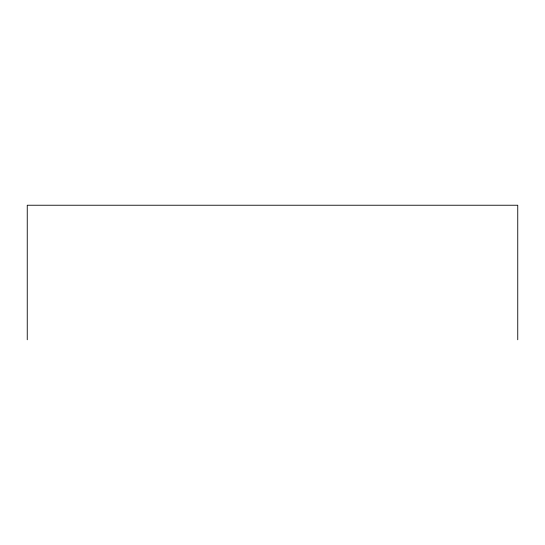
<?xml version="1.0" encoding="UTF-8"?>
<svg xmlns="http://www.w3.org/2000/svg" width="545" height="545" viewBox="0 0 545 545"><rect width="100%" height="100%" fill="white"/><g stroke="black" fill="none" stroke-linecap="round" stroke-linejoin="round"><path stroke-width="0.82" d="M517.75 339.767L517.75 205.233L27.25 205.233L27.25 339.767"/></g></svg>
